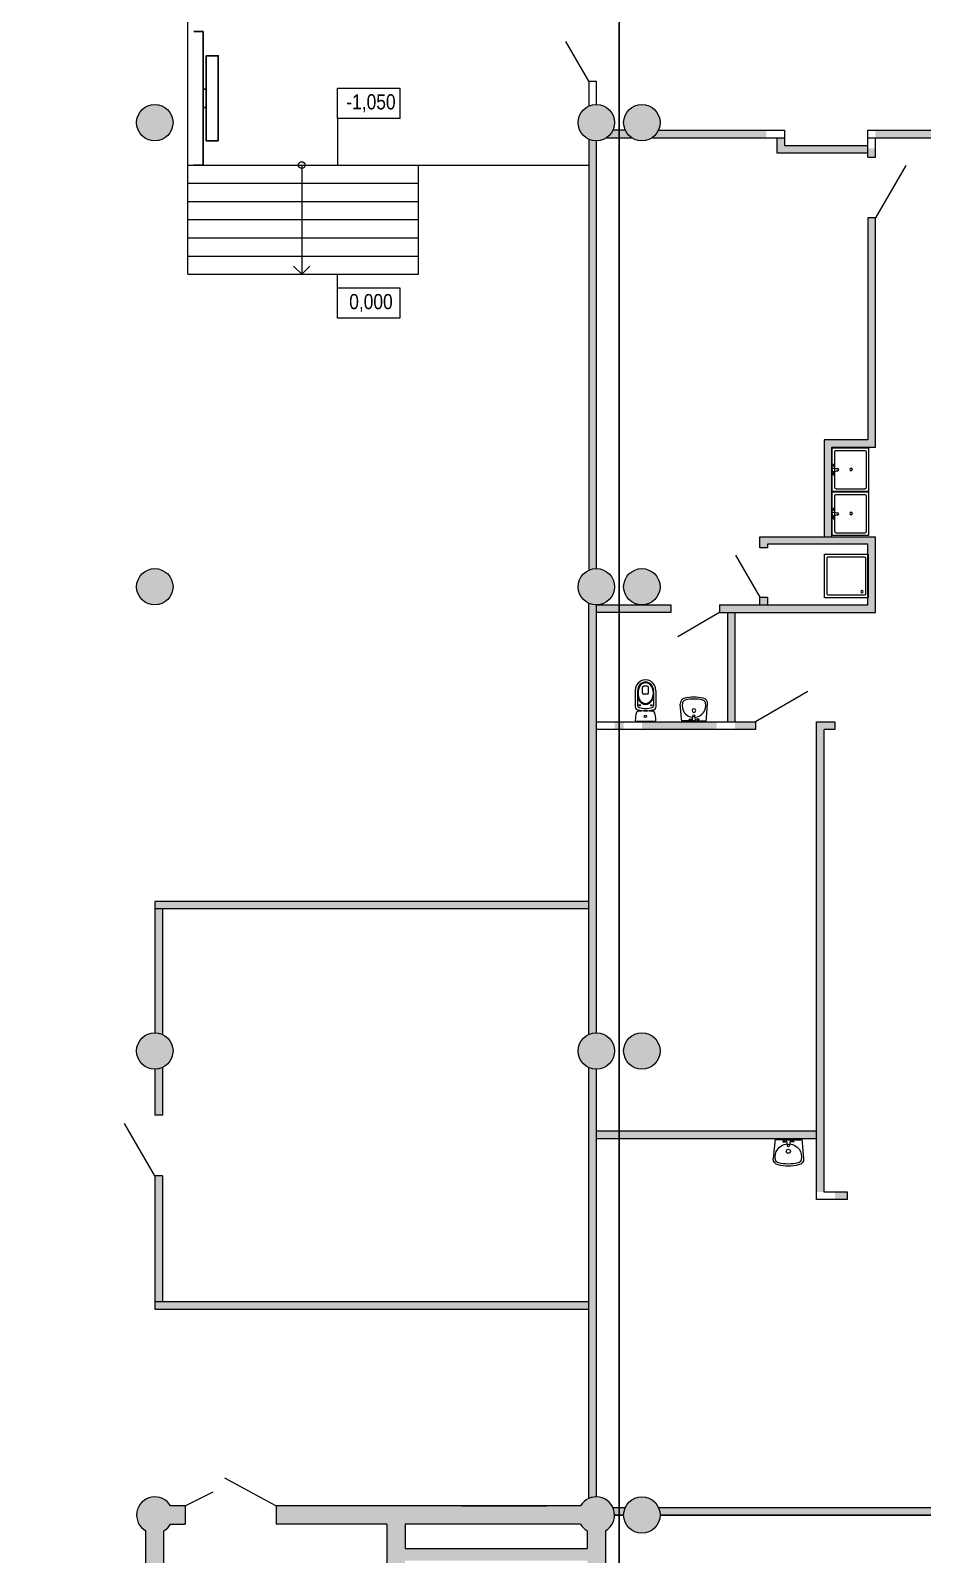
# Model space of a CAD drawing. Header units: millimetres. Extents: x 72919 to 485785, y -53256 to 338519.
# Drawn here: x 219787 to 234485, y 52425 to 77544 of the extents above; entities that cross this region are included whole.
import ezdxf

# ---------------------------------------------------------------- set-up
doc = ezdxf.new("R2010")
doc.units = ezdxf.units.MM
doc.linetypes.add('CONTI', pattern=[0])
for name, color, linetype, lineweight in [('door', 177, 'Continuous', 9), ('equipments', 137, 'CONTI', 20), ('h', 7, 'Continuous', 9), ('stairs', 4, 'Continuous', 5), ('wall', 5, 'Continuous', 40)]:
    doc.layers.add(name, color=color, linetype=linetype, lineweight=lineweight)
doc.styles.add('Шрифт надписей', font='ARIALN.TTF')

# ---------------------------------------------------------------- blocks, each defined once
blk = doc.blocks.new('ваааа')
at = {"layer": 'equipments'}
for p, q in [((-369642, -1782120), (-369672, -1782444)), ((-369201, -1782120), (-369642, -1782120)), ((-369621, -1782139), (-369642, -1782120)), ((-369450, -1782139), (-369621, -1782139)), ((-369518, -1782170), (-369493, -1782145)), ((-369518, -1782170), (-369468, -1782170)), ((-369468, -1782170), (-369493, -1782145)), ((-369450, -1782139), (-369450, -1782154)), ((-369421, -1782139), (-369450, -1782139)), ((-369450, -1782154), (-369439, -1782231)), ((-369421, -1782139), (-369393, -1782139)), ((-369393, -1782154), (-369402, -1782231)), ((-369393, -1782139), (-369221, -1782139)), ((-369393, -1782139), (-369393, -1782154)), ((-369378, -1782170), (-369353, -1782145)), ((-369328, -1782170), (-369378, -1782170)), ((-369328, -1782170), (-369353, -1782145)), ((-369221, -1782139), (-369201, -1782120)), ((-369201, -1782120), (-369171, -1782444))]:
    blk.add_line(p, q, dxfattribs=at)
blk.add_circle((-369421, -1782231), 18.6, dxfattribs=at)
for centre, radius, start, end in [((-369425, -1782416), 213, 94.8865, 193.5636), ((-369418, -1782416), 213, 346.4205, 84.8429), ((-369572, -1782453), 100, 174.8668, 259.4494), ((-369421, -1782326), 33.3, 89.9999, 269.9999), ((-369421, -1782326), 33.3, 269.9999, 89.9999), ((-369271, -1782453), 100, 280.5504, 5.133), ((-369568, -1782454), 65, 190.4709, 259.3154), ((-369421, -1781831), 740, 256.7936, 269.992), ((-369418, -1781846), 691, 256.4574, 269.7643), ((-369424, -1781846), 691, 270.2355, 283.5424), ((-369421, -1781831), 740, 270.0079, 283.2062), ((-369274, -1782454), 65, 280.6844, 349.5289)]:
    blk.add_arc(centre, radius, start, end, dxfattribs=at)
blk = doc.blocks.new('апепа')
at = {"layer": 'equipments'}
for p, q in [((-369239, -1785073), (-369239, -1785673)), ((-368519, -1785073), (-369239, -1785073)), ((-369197, -1785136), (-369197, -1785609)), ((-368583, -1785115), (-369175, -1785115)), ((-368976, -1785104), (-368950, -1785079)), ((-368976, -1785104), (-368925, -1785104)), ((-368925, -1785104), (-368950, -1785079)), ((-368907, -1785073), (-368907, -1785088)), ((-368879, -1785073), (-368907, -1785073)), ((-368907, -1785088), (-368897, -1785165)), ((-368879, -1785073), (-368851, -1785073)), ((-368851, -1785088), (-368860, -1785165)), ((-368851, -1785073), (-368851, -1785088)), ((-368835, -1785104), (-368810, -1785079)), ((-368785, -1785104), (-368835, -1785104)), ((-368785, -1785104), (-368810, -1785079)), ((-368561, -1785609), (-368561, -1785136)), ((-368519, -1785673), (-368519, -1785073)), ((-369239, -1785673), (-368519, -1785673)), ((-369175, -1785630), (-368583, -1785630))]:
    blk.add_line(p, q, dxfattribs=at)
for centre, radius in [((-368878, -1785165), 18.6), ((-368884, -1785383), 21.2)]:
    blk.add_circle(centre, radius, dxfattribs=at)
for centre, start, end in [((-369175, -1785136), 90.0001, 180.0001), ((-368583, -1785136), 0.0001, 90.0001), ((-369175, -1785609), 180.0001, 270.0001), ((-368583, -1785609), 270.0001, 0.0001)]:
    blk.add_arc(centre, 21.2, start, end, dxfattribs=at)
blk = doc.blocks.new('цукенгш')
at = {"layer": 'equipments'}
for p, q in [((-371910, -1780247), (-371910, -1780840)), ((-371295, -1780226), (-371888, -1780226)), ((-371274, -1780840), (-371274, -1780247)), ((-371888, -1780861), (-371295, -1780861))]:
    blk.add_line(p, q, dxfattribs=at)
blk.add_lwpolyline([(-371952, -1780184), (-371952, -1780904), (-371232, -1780904), (-371232, -1780184)], close=True, dxfattribs=at)
blk.add_circle((-371334, -1780802), 21.2, dxfattribs=at)
for centre, start, end in [((-371888, -1780247), 90.0001, 180.0001), ((-371295, -1780247), 0.0001, 90.0001), ((-371888, -1780840), 180.0001, 270.0001), ((-371295, -1780840), 270.0001, 0.0001)]:
    blk.add_arc(centre, 21.2, start, end, dxfattribs=at)
blk = doc.blocks.new('пренпее')
at = {"layer": 'equipments'}
for p, q in [((-370214, -1782523), (-370482, -1782523)), ((-370214, -1782561), (-370462, -1782561)), ((-370229, -1782571), (-370278, -1782571)), ((-370269, -1782724), (-370269, -1782664)), ((-370249, -1782644), (-370160, -1782644)), ((-370141, -1782724), (-370140, -1782664)), ((-370214, -1782864), (-370483, -1782864)), ((-370214, -1782827), (-370463, -1782826)), ((-370229, -1782817), (-370278, -1782817)), ((-370249, -1782744), (-370161, -1782744))]:
    blk.add_line(p, q, dxfattribs=at)
for centre, radius in [((-370635, -1782690), 20), ((-370453, -1782597), 10), ((-370454, -1782790), 10)]:
    blk.add_circle(centre, radius, dxfattribs=at)
for centre, radius, start, end in [((-373897, -1782689), 3177, 357.2325, 2.6453), ((-370703, -1782543), 20, 89.9389, 179.9389), ((-370721, -1783066), 543, 74.2418, 88.1438), ((-370577, -1782566), 23.8, 8.4054, 81.4725), ((-371863, -1782691), 1316, 354.2712, 5.6067), ((-370541, -1782564), 12.3, 173.1661, 332.2117), ((-369976, -1782694), 568, 167.4216, 192.454), ((-370482, -1782571), 47.9, 89.9389, 179.1236), ((-370097, -1782694), 408, 165.0277, 194.8502), ((-370462, -1782591), 30, 89.9389, 179.9389), ((-370249, -1782664), 20, 89.9389, 179.9389), ((-370160, -1782664), 20, 359.9389, 89.9389), ((-370704, -1782843), 20, 179.9389, 269.9389), ((-370720, -1782320), 543, 271.7341, 285.6361), ((-370577, -1782819), 23.8, 278.4054, 351.4725), ((-370542, -1782821), 12.2, 24.5514, 187.3037), ((-370483, -1782816), 47.9, 179.9389, 269.9389), ((-370463, -1782796), 30, 179.9389, 269.9389), ((-370249, -1782724), 20, 179.9389, 269.9389), ((-370161, -1782724), 20, 269.9389, 359.9389)]:
    blk.add_arc(centre, radius, start, end, dxfattribs=at)
for centre, major_axis, ratio, start_param, end_param in [((-370282, -1782694), (158, 0), 0.838996, 1.570796, 4.712389), ((-370278, -1782694), (146, 0), 0.838114, 1.570796, 4.712389), ((-370229, -1782694), (146, 0), 0.838114, 4.712389, 7.853982), ((-370214, -1782694), (180, 0), 0.945693, 4.712389, 7.853982), ((-370214, -1782694), (143, 0), 0.925942, -1.570796, 1.570796)]:
    blk.add_ellipse(centre, major_axis=major_axis, ratio=ratio, start_param=start_param, end_param=end_param, dxfattribs=at)

msp = doc.modelspace()

# ---------------------------------------------------------------- hatches: boundary and pattern name
at = {"ltscale": 500, "true_color": 0x000000}
h = msp.add_hatch(color=18, dxfattribs=at)
h.dxf.hatch_style = 1
edge = h.paths.add_edge_path()
edge.add_arc((221835.43379, 76024.99944), 300, 0, 360)
h = msp.add_hatch(color=18, dxfattribs=at)
h.dxf.hatch_style = 1
edge = h.paths.add_edge_path()
edge.add_arc((229110.43379, 76024.99944), 300, 0, 360)
h = msp.add_hatch(color=18, dxfattribs=at)
h.dxf.hatch_style = 1
edge = h.paths.add_edge_path()
edge.add_arc((229860.43379, 76024.99944), 300, 0, 360)
h = msp.add_hatch(color=18, dxfattribs=at)
h.dxf.hatch_style = 1
h.paths.add_polyline_path([(231909.67041, 75774.99944), (231909.67278, 75899.99944), (230133.15159, 75899.99944, -0.1397327691), (230026.26502, 75774.99944)])
h.paths.add_polyline_path([(232209.67278, 75649.99944), (232209.67278, 75774.99944), (232084.67278, 75774.99944), (232084.67278, 75524.99944), (233584.6723, 75524.99944), (233584.6723, 75649.99944)])
h.paths.add_polyline_path([(233584.6723, 75455.35716), (233709.6723, 75455.35716), (233709.6723, 75599.99708), (233584.6723, 75599.99944)])
h.paths.add_polyline_path([(235075.43379, 75774.99944), (235075.43379, 75899.99944), (233709.60396, 75899.99944), (233709.60396, 75774.99944)])
h.paths.add_polyline_path([(236969.60255, 75774.99944, -0.1397327691), (236862.71598, 75899.99944), (236585.43379, 75899.99944), (236585.43379, 75774.99944)])
h.paths.add_polyline_path([(229485.43379, 75899.99944), (229383.15159, 75899.99944, -0.1397327691), (229276.26502, 75774.99944), (229485.43379, 75774.99944)])
h.paths.add_polyline_path([(229694.60255, 75774.99944, -0.1397327691), (229587.71598, 75899.99944), (229485.43379, 75899.99944), (229485.43379, 75774.99944)])
h = msp.add_hatch(color=18, dxfattribs=at)
h.dxf.hatch_style = 1
h.paths.add_polyline_path([(229110.43379, 75724.99944, -0.1078574124), (228985.43574, 75752.28074), (228985.43574, 72349.99944), (229110.43379, 72349.99708)])
h.paths.add_polyline_path([(229110.43379, 72349.99708), (228985.43574, 72349.99944), (228985.43574, 68647.71814, -0.1078574124), (229110.43379, 68674.99944)])
h = msp.add_hatch(color=18, dxfattribs=at)
h.dxf.hatch_style = 1
h.paths.add_polyline_path([(232864.67851, 69200.19101), (232864.67851, 70799.8593), (233584.6723, 70799.86058), (233584.6723, 74455.35716), (233709.6723, 74455.35716), (233709.60396, 70674.85717), (232989.67716, 70674.85717), (232989.65141, 69200.19101)])
h = msp.add_hatch(color=18, dxfattribs=at)
h.dxf.hatch_style = 1
h.paths.add_polyline_path([(231731.10366, 66149.99944), (231395.32669, 66149.99944), (231395.32433, 66024.99944), (231731.10366, 66024.99944)])
h.paths.add_polyline_path([(231095.32669, 66149.99944), (230917.1255, 66149.99944), (230917.12544, 66149.99877), (230520.6278, 66149.99944), (229860.4377, 66149.99944), (229860.43533, 66025.0678), (229860.43533, 66024.99944), (231095.32433, 66024.99944)])
h.paths.add_polyline_path([(229560.4377, 66149.99944), (229485.43379, 66149.99944), (229485.43379, 66024.99944), (229560.43533, 66024.99944)])
h.paths.add_polyline_path([(229485.43379, 66149.99944), (229410.4377, 66149.99944), (229410.43533, 66024.99944), (229485.43379, 66024.99944)])
h.paths.add_polyline_path([(231395.32669, 67950.19101), (231270.32669, 67950.19101), (231270.32669, 66149.99944), (231395.32669, 66149.99944)])
h.paths.add_polyline_path([(233709.6723, 68374.99944), (233584.6723, 68374.99944), (233584.6723, 68075.19101), (231140.32669, 68075.19101), (231140.32669, 67950.19101), (233709.6723, 67950.19101)])
h.paths.add_polyline_path([(231930.01109, 68205.19101), (231805.01109, 68205.19101), (231805.01109, 68075.19101), (231930.01109, 68075.19101)], flags=17)
h.paths.add_polyline_path([(233709.6723, 69200.19101), (231805.01109, 69200.19101), (231805.01109, 69015.19101), (231930.01109, 69015.19101), (231930.01109, 69075.19101), (233584.6723, 69075.19101), (233584.6723, 68374.99944), (233709.6723, 68374.99944)])
h.paths.add_polyline_path([(230340.32669, 68075.19101), (229871.15309, 68075.19101, -0.0089348914), (229860.43379, 68074.99944), (229860.43379, 67950.19101), (230340.32669, 67950.19101)])
h.paths.add_polyline_path([(229860.43379, 68074.99944, -0.0089348914), (229849.71448, 68075.19101), (229485.43379, 68075.19101), (229485.43379, 67950.19101), (229860.43379, 67950.19101)])
h.paths.add_polyline_path([(229485.43379, 68075.19101), (229121.15309, 68075.19101, -0.0089332611), (229110.43574, 68074.99944), (229110.43574, 67950.19101), (229485.43379, 67950.19101)])
h = msp.add_hatch(color=18, dxfattribs=at)
h.dxf.hatch_style = 1
edge = h.paths.add_edge_path()
edge.add_arc((221835.43379, 68374.99944), 300, 0, 360)
h = msp.add_hatch(color=18, dxfattribs=at)
h.dxf.hatch_style = 1
edge = h.paths.add_edge_path()
edge.add_arc((229110.43379, 68374.99944), 300, 0, 360)
h = msp.add_hatch(color=18, dxfattribs=at)
h.dxf.hatch_style = 1
edge = h.paths.add_edge_path()
edge.add_arc((229860.43379, 68374.99944), 300, 0, 360)
h = msp.add_hatch(color=18, dxfattribs=at)
h.dxf.hatch_style = 1
h.paths.add_polyline_path([(229110.43379, 68074.99944, -0.1078574124), (228985.43574, 68102.28074), (228985.43574, 63189.90421), (228985.43574, 60997.71814, -0.1078574124), (229110.43379, 61024.99944)])
h.paths.add_polyline_path([(229110.43379, 60424.99944, -0.1078574124), (228985.43574, 60452.28074), (228985.43574, 56469.90782), (228985.43574, 53347.71814, -0.1078574124), (229110.43379, 53374.99944)])
h = msp.add_hatch(color=18, dxfattribs=at)
h.dxf.hatch_style = 1
h.paths.add_polyline_path([(236839.30813, 58399.32639), (235340.43379, 58399.32639), (235340.43142, 58274.32639), (236839.30813, 58274.32639)])
h.paths.add_polyline_path([(235040.43379, 58399.32639), (234760.08277, 58399.32639), (234760.08277, 58274.32639), (235040.43142, 58274.32639)])
h.paths.add_polyline_path([(233250.08548, 58399.32639), (233040.43379, 58399.32639), (233040.43142, 58274.32639), (233250.08548, 58274.32639)])
h.paths.add_polyline_path([(232865.43379, 59849.99708), (232740.43379, 59849.99944), (232740.43379, 58399.25806), (232865.43379, 58399.25806)])
h.paths.add_polyline_path([(232740.43379, 59400.32639), (231585.43574, 59400.32639), (231585.43337, 59275.32639), (232054.41022, 59275.32639), (232054.59539, 59277.32602), (232495.14832, 59277.32677), (232740.43379, 59275.32639)])
h.paths.add_polyline_path([(231585.43574, 59400.32639), (229860.43379, 59400.32639), (229860.43379, 59275.32639), (231585.43337, 59275.32639)])
h.paths.add_polyline_path([(229485.43379, 59400.32639), (229110.43379, 59400.32639), (229110.43379, 59275.32639), (229485.43379, 59275.32639)])
h.paths.add_polyline_path([(229860.43379, 59400.32639), (229485.43379, 59400.32639), (229485.43379, 59275.32639), (229860.43379, 59275.32639)])
h.paths.add_polyline_path([(232865.43379, 60724.99944), (232740.43379, 60724.99944), (232740.43379, 59849.99944), (232865.43379, 59849.99708)])
h.paths.add_polyline_path([(232865.43379, 66024.99944), (233040.43379, 66025.00086), (233040.43379, 66150.00086), (232740.43379, 66149.99944), (232740.43379, 60724.99944), (232865.43379, 60724.99944)])
h = msp.add_hatch(color=18, dxfattribs=at)
h.dxf.hatch_style = 1
h.paths.add_polyline_path([(229110.43379, 56294.90546), (228985.43574, 56294.90782), (228985.43574, 53347.71814, -0.1078574124), (229110.43379, 53374.99944)])
h.paths.add_polyline_path([(228985.4329, 56594.90782), (225560.43476, 56594.90782), (225560.4324, 56469.90782), (228985.4329, 56469.90782)])
h.paths.add_polyline_path([(225560.43476, 56594.90782), (221835.43379, 56594.90782), (221835.43379, 56469.90782), (225560.4324, 56469.90782)])
h.paths.add_polyline_path([(221960.43379, 58664.65046), (221835.43379, 58664.65046), (221835.43379, 56594.90782), (221960.43379, 56594.90782)])
h.paths.add_polyline_path([(221960.43379, 60452.28164, -0.1078592265), (221835.43379, 60424.99944), (221835.43379, 59664.65046), (221960.43379, 59664.65046)])
h.paths.add_polyline_path([(221960.43531, 63064.90421), (221835.43531, 63064.90421), (221835.43531, 61024.99944, -0.1078593548), (221960.43531, 60997.71655)])
h.paths.add_polyline_path([(228985.43574, 63189.90421), (221835.43531, 63189.90421), (221835.43531, 63064.90421), (228985.43574, 63064.90421)])
h = msp.add_hatch(color=18, dxfattribs=at)
h.dxf.hatch_style = 1
edge = h.paths.add_edge_path()
edge.add_arc((221835.43379, 60724.99944), 300, 0, 360)
h = msp.add_hatch(color=18, dxfattribs=at)
h.dxf.hatch_style = 1
edge = h.paths.add_edge_path()
edge.add_arc((229110.43379, 60724.99944), 300, 0, 360)
h = msp.add_hatch(color=18, dxfattribs=at)
h.dxf.hatch_style = 1
edge = h.paths.add_edge_path()
edge.add_arc((229860.43379, 60724.99944), 300, 0, 360)
h = msp.add_hatch(color=18, dxfattribs=at)
h.dxf.hatch_style = 1
edge = h.paths.add_edge_path()
edge.add_line((223835.43379, 53224.90421), (223835.43379, 52924.90421))
edge.add_line((223835.43379, 52924.90421), (225660.43379, 52924.90421))
edge.add_line((225660.43379, 52924.90421), (225660.43379, 51619.90421))
edge.add_line((225660.43379, 51619.90421), (225960.43379, 51619.90421))
edge.add_line((225960.43379, 51619.90421), (225960.43379, 52324.90421))
edge.add_line((225960.43379, 52324.90421), (228960.43379, 52324.90421))
edge.add_line((228960.43379, 52324.90421), (228960.43379, 49924.90421))
edge.add_line((228960.43379, 49924.90421), (225960.43379, 49924.90421))
edge.add_line((225960.43379, 49924.90421), (225960.43379, 50239.90421))
edge.add_line((225960.43379, 50239.90421), (225660.43379, 50239.90421))
edge.add_line((225660.43379, 50239.90421), (225660.43379, 49924.90421))
edge.add_line((225660.43379, 49924.90421), (221985.43379, 49924.90421))
edge.add_line((221985.43379, 49924.90421), (221985.43379, 52815.09659))
edge.add_arc((221835.43379, 53074.90421), 300, 300, 330)
edge.add_line((222095.24141, 52924.90421), (222335.43379, 52924.90421))
edge.add_line((222335.43379, 52924.90421), (222335.43379, 53224.90421))
edge.add_line((222335.43379, 53224.90421), (222095.24141, 53224.90421))
edge.add_arc((221835.43379, 53074.90421), 300, 30, 240)
edge.add_line((221685.43379, 52815.09659), (221685.43379, 46005.85171))
edge.add_arc((221835.43379, 45424.90421), 600, 75.522487814, 104.477512186, ccw=False)
edge.add_line((221985.43379, 46005.85171), (221985.43379, 49624.90421))
edge.add_line((221985.43379, 49624.90421), (228960.43379, 49624.90421))
edge.add_line((228960.43379, 49624.90421), (228960.43379, 45684.71183))
edge.add_arc((229110.43379, 45424.90421), 300, 120, 150)
edge.add_line((228850.62616, 45574.90421), (228310.43379, 45574.90421))
edge.add_line((228310.43379, 45574.90421), (228310.43379, 45274.90421))
edge.add_line((228310.43379, 45274.90421), (228850.62616, 45274.90421))
edge.add_arc((229110.43379, 45424.90421), 300, 210, 420)
edge.add_line((229260.43379, 45684.71183), (229260.43379, 52815.09659))
edge.add_arc((229110.43379, 53074.90421), 300, 300, 600)
edge.add_line((228960.43379, 52815.09659), (228960.43379, 52524.90421))
edge.add_line((228960.43379, 52524.90421), (225960.43379, 52524.90421))
edge.add_line((225960.43379, 52524.90421), (225960.43379, 52924.90421))
edge.add_line((225960.43379, 52924.90421), (228850.62616, 52924.90421))
edge.add_arc((229110.43379, 53074.90421), 300, 150, 209.999999999, ccw=False)
edge.add_line((228850.62616, 53224.90421), (223835.43379, 53224.90421))
h = msp.add_hatch(color=18, dxfattribs=at)
h.dxf.hatch_style = 1
edge = h.paths.add_edge_path()
edge.add_arc((229860.43379, 53074.99944), 300, 0, 360)
h = msp.add_hatch(color=18, dxfattribs=at)
h.dxf.hatch_style = 1
h.paths.add_polyline_path([(236862.74323, 53200.05888), (230133.10989, 53200.09037, -0.1078670092), (230160.43377, 53075.09024), (236835.43379, 53075.05901, -0.1078641341)])
h.paths.add_polyline_path([(238225.77078, 53149.99944), (237425.90754, 53149.99944, -0.0632542239), (237435.43379, 53074.99944), (238225.77078, 53074.99944)])
h.paths.add_polyline_path([(238225.77078, 53074.99944), (237435.43379, 53074.99944, -0.0418864904), (237431.23777, 53024.99944), (238225.77078, 53024.99944)])
h.paths.add_polyline_path([(229587.34786, 53199.19315), (229485.43379, 53199.19315), (229485.43379, 53074.99944), (229560.43379, 53074.99944, -0.1071120644)])
h.paths.add_polyline_path([(229485.43379, 53199.19315), (229383.51971, 53199.19315, -0.1071120644), (229410.43379, 53074.99944), (229485.43379, 53074.99944)])

# ---------------------------------------------------------------- linework, layer by layer
at = {"color": 18, "ltscale": 500, "true_color": 0x000000}
for points in [[(415650.43379, 180914.99944, 0.4142135624), (336810.43379, 259754.99944), (221610.43379, 259754.99944, 0.4142135624), (142770.43379, 180914.99944), (142770.43379, 104414.99944, 0.4142135624), (221610.43379, 25574.99944), (336810.43379, 25574.99944, 0.4142135624), (415650.43379, 104414.99944)], [(414950.43379, 180914.99944, 0.4142135624), (336810.43379, 259054.99944), (221610.43379, 259054.99944, 0.4142135624), (143470.43379, 180914.99944), (143470.43379, 104414.99944, 0.4142135624), (221610.43379, 26274.99944), (336810.43379, 26274.99944, 0.4142135624), (414950.43379, 104414.99944)]]:
    msp.add_lwpolyline(points, format="xyb", close=True, dxfattribs=at)
for points in [[(229485.43379, 98177.18863), (229485.43379, 24530.8122)], [(229485.43379, 98177.18863), (229485.43379, 24530.8122)], [(222480.58422, 75326.3806), (222630.58422, 75326.38089), (222630.58104, 77526.38089), (222480.58422, 77526.38089)], [(222680.58263, 77126.38089), (222880.58263, 77126.38089), (222880.58263, 75726.38089), (222680.58263, 75726.38089), (222680.58263, 77126.38089)], [(222630.58241, 76576.38089), (222680.58241, 76576.38097)], [(222630.58241, 76575.40009), (222680.58241, 76575.40016)], [(222630.58284, 76275.40009), (222680.58284, 76275.40016)], [(222630.58285, 76276.38089), (222680.58285, 76276.38097)], [(226895.469, 53224.90421), (228295.469, 53224.90421)]]:
    msp.add_lwpolyline(points, dxfattribs=at)
at = {"layer": 'door', "linetype": 'ByBlock', "ltscale": 100}
for p, q in [((228985.43574, 76711.52816), (228610.43574, 77361.04721)), ((234209.6723, 75321.38256), (233709.6723, 74455.35716)), ((231403.01109, 68898.01133), (231805.01109, 68205.19101)), ((231140.32669, 67950.25519), (230452.50637, 67549.25519)), ((232597.12907, 66649.99944), (231731.10366, 66149.99944)), ((221835.43379, 58664.65046), (221335.43379, 59530.67586))]:
    msp.add_line(p, q, dxfattribs=at)
at = {"layer": 'door', "ltscale": 100}
for p, q in [((222983.0805, 53688.88264), (223835.43379, 53224.90436)), ((222335.43379, 53224.90421), (222796.15117, 53455.48291))]:
    msp.add_line(p, q, dxfattribs=at)
at = {"layer": 'h'}
for points in [[(224847.08284, 76595.40254), (225870.49386, 76595.40254), (225870.49386, 76095.40254), (224847.08284, 76095.40254)], [(224847.08284, 73302.04306), (225870.49386, 73302.04306), (225870.49386, 72802.04306), (224847.08284, 72802.04306)]]:
    msp.add_lwpolyline(points, close=True, dxfattribs=at)
at = {"layer": 'h', "ltscale": 0.007407}
for points in [[(224847.08284, 76095.40254), (224847.08395, 75326.38417)], [(224847.08284, 73302.04306), (224847.08261, 73526.38313)]]:
    msp.add_lwpolyline(points, dxfattribs=at)
at = {"layer": 'stairs', "color": 4, "ltscale": 100}
for p, q in [((222380.58422, 73526.38058), (222380.58422, 78629.99944)), ((222380.58422, 75326.3806), (228985.43574, 75326.39016)), ((222380.58434, 75326.3806), (226180.60401, 75326.38448)), ((224255.59482, 75326.38303), (224255.59586, 73526.38303)), ((226180.60649, 73526.38407), (226180.60388, 75326.38407)), ((222380.58465, 75026.3806), (226180.60432, 75026.38448)), ((222380.58508, 74726.3806), (226180.60475, 74726.38448)), ((222380.58552, 74426.3806), (226180.60518, 74426.38448)), ((222380.58595, 74126.3806), (226180.60562, 74126.38448)), ((222380.58422, 73826.3806), (226180.60605, 73826.38448)), ((222380.58422, 73526.38058), (226180.60649, 73526.38451))]:
    msp.add_line(p, q, dxfattribs=at)
msp.add_circle((224255.59482, 75326.38303), 54.53058, dxfattribs=at)
at = {"layer": 'wall', "color": 18, "lineweight": 18, "ltscale": 0.007407, "true_color": 0x000000}
for p, q in [((228985.43574, 76711.52816), (229110.43379, 76711.52816)), ((229110.43379, 76711.52816), (229110.43379, 76323.99807)), ((229587.71598, 75899.99944), (229383.15159, 75899.99944)), ((230133.15159, 75899.99944), (232209.67278, 75899.99944)), ((232209.67278, 75899.99944), (232209.67278, 75649.99944)), ((233584.6723, 75649.99944), (233584.6723, 75899.99944)), ((233584.6723, 75899.99944), (235075.43379, 75899.99944)), ((228985.43574, 75752.28074), (228985.43574, 68647.71814)), ((229110.43574, 75728.58973), (229110.43574, 68675.99944)), ((229276.26502, 75774.99944), (229694.60255, 75774.99944)), ((230026.26502, 75774.99944), (232209.67278, 75774.99944)), ((232084.67278, 75774.99944), (232084.67278, 75524.99944)), ((232209.67278, 75649.99944), (233584.6723, 75649.99944)), ((233584.6723, 75774.99944), (235075.43379, 75774.99944)), ((233709.6723, 75455.35716), (233709.6723, 75774.99944)), ((232084.67278, 75524.99944), (233584.6723, 75524.99944)), ((233584.6723, 75455.35716), (233709.6723, 75455.35716)), ((233709.6723, 74455.35716), (233584.6723, 74455.35716)), ((233584.6723, 74455.35716), (233584.6723, 70799.86058)), ((233709.6723, 70674.85717), (233709.6723, 74455.35716)), ((224255.59586, 73526.38303), (224119.64038, 73662.33891)), ((224255.59586, 73526.38303), (224391.55174, 73662.33851)), ((233584.6723, 70799.86058), (232864.67851, 70799.8593)), ((232864.67851, 70799.8593), (232864.67851, 69200.19101)), ((232989.65141, 69200.19101), (232989.67716, 70674.85717)), ((232989.67716, 70674.85717), (233709.67963, 70674.85717)), ((231805.01109, 69015.19101), (231805.01109, 69200.19101)), ((231805.01109, 69200.19101), (233709.6723, 69200.19101)), ((233709.6723, 67950.19101), (233709.6723, 69200.19101)), ((231930.01109, 69015.19101), (231805.01109, 69015.19101)), ((233584.6723, 69075.19101), (231930.01109, 69075.19101)), ((231930.01109, 69075.19101), (231930.01109, 69015.19101)), ((233584.6723, 68075.19101), (233584.6723, 69075.19101)), ((229110.43379, 68075.19101), (230340.32669, 68075.19101)), ((230340.32669, 68075.19101), (230340.32669, 67950.19101)), ((231140.32669, 68075.19101), (233584.6723, 68075.19101)), ((231140.32669, 68075.19101), (231140.32669, 67950.19101)), ((231805.01109, 68075.19101), (231805.01109, 68205.19101)), ((231805.01109, 68205.19101), (231930.01109, 68205.19101)), ((231930.01109, 68205.19101), (231930.01109, 68075.19101)), ((230340.32669, 67950.19101), (229110.43379, 67950.19101)), ((231140.32669, 67950.19101), (233709.6723, 67950.19101)), ((231270.32669, 67950.19101), (231270.32669, 66149.99944)), ((231395.32669, 66149.99944), (231395.32669, 67950.19101)), ((229110.43379, 66149.99944), (231731.10366, 66149.99944)), ((231731.10366, 66149.99944), (231731.10366, 66024.99944)), ((232740.43379, 66149.99944), (233040.43379, 66150.00086)), ((232740.43379, 58274.32639), (232740.43379, 66149.99944)), ((233040.43379, 66150.00086), (233040.43379, 66025.00086)), ((231731.10366, 66024.99944), (229110.43379, 66024.99944)), ((233040.43379, 66025.00086), (232865.43379, 66024.99944)), ((232865.43379, 58399.32639), (232865.43379, 66024.99944)), ((228985.43574, 63189.90421), (221835.43531, 63189.90421)), ((221835.43531, 63189.90421), (221835.43531, 61024.99944)), ((228985.43574, 63064.90421), (221835.43531, 63064.90421)), ((221960.43531, 63064.90421), (221960.43531, 60997.59502)), ((229110.43379, 60425.79422), (229110.43379, 53374.00626)), ((221960.43531, 59664.65046), (221835.43379, 59664.65046)), ((232740.43379, 59400.32639), (229110.43379, 59400.32639)), ((232740.43379, 59275.32639), (229110.43379, 59275.32639)), ((221960.43531, 58664.65046), (221835.43379, 58664.65046)), ((221835.43379, 58664.65046), (221835.43379, 56469.90782)), ((221960.43379, 58664.65046), (221960.43379, 56594.90782)), ((233250.08548, 58399.32639), (232865.43379, 58399.32639)), ((233250.08548, 58274.32639), (233250.08548, 58399.32639)), ((233250.08548, 58274.32639), (232740.43379, 58274.32639)), ((221835.43379, 56594.90782), (228985.43574, 56594.90782)), ((221835.43379, 56469.90782), (228985.43574, 56469.90782)), ((222335.43379, 53224.90421), (222095.24141, 53224.90421)), ((228850.57121, 53224.90421), (223835.43379, 53224.90421)), ((229383.47638, 53199.19315), (229587.34786, 53199.19315)), ((229560.43386, 53074.19315), (229410.43294, 53074.19315)), ((229410.43294, 53074.19315), (229560.43487, 53074.19315)), ((230133.10989, 53200.09037), (236862.74323, 53200.05888)), ((230160.43377, 53075.09024), (236835.43379, 53075.05901)), ((236835.43379, 53074.97581), (230160.43379, 53075.00705)), ((221685.43379, 46005.85171), (221685.43379, 52815.09659)), ((222095.24141, 52924.90421), (222335.43379, 52924.90421)), ((225660.43379, 52924.90421), (223835.43379, 52924.90421)), ((225660.43379, 52924.90421), (225660.43379, 51619.90421)), ((228850.62616, 52924.90421), (225960.43379, 52924.90421)), ((225960.43379, 52924.90421), (225960.43379, 52524.90421)), ((228960.43379, 52815.09659), (228960.43379, 52524.90421)), ((229260.43379, 52815.19182), (229260.43379, 45684.71183)), ((225960.43379, 52524.90421), (228960.43379, 52524.90421))]:
    msp.add_line(p, q, dxfattribs=at)
for points in [[(228985.43574, 76711.52816), (228985.43574, 76297.71814)], [(233584.6723, 75455.35716), (233584.6723, 75649.99944)], [(228985.43574, 63189.90421), (228985.43574, 68102.28074)], [(229110.43574, 68075.99944), (229110.43574, 61024.39379)], [(228985.43574, 60997.71814), (228985.43574, 63189.90421)], [(221835.43379, 60424.99944), (221835.43379, 59664.65046)], [(221960.43379, 60452.17742), (221960.43379, 59664.65046)], [(228985.43574, 56469.90782), (228985.43574, 60452.28074)], [(228985.43574, 53347.62291), (228985.43574, 56469.90782)], [(222335.43379, 53224.90421), (222335.43379, 52924.90421)], [(223835.43406, 53224.90421), (223835.43406, 52924.90421)], [(221985.43379, 49924.90421), (221985.43379, 52815.09659)]]:
    msp.add_lwpolyline(points, dxfattribs=at)
for centre in [(221835.43379, 76024.99944), (229110.43379, 76024.99944), (229860.43379, 76024.99944), (221835.43379, 68374.99944), (229110.43379, 68374.99944), (229860.43379, 68374.99944), (221835.43379, 60724.99944), (229110.43379, 60724.99944), (229860.43379, 60724.99944), (229860.43379, 53074.99944)]:
    msp.add_circle(centre, 300, dxfattribs=at)
for centre, start, end in [((221835.43379, 53074.90421), 29.999999985, 240), ((229110.43379, 53074.99944), 300, 150.020999462), ((221835.43379, 53074.90421), 300, 330.000000015), ((229110.43379, 53074.90421), 209.999999985, 240)]:
    msp.add_arc(centre, 300, start, end, dxfattribs=at)

# ---------------------------------------------------------------- block references
at = {"layer": 'equipments', "xscale": -1, "rotation": 90}
for name, p in [('апепа', (-1552075.46034, -298574.16548)), ('апепа', (-1552075.46034, -299300.31994)), ('цукенгш', (-1547314.17063, -303039.41719))]:
    msp.add_blockref(name, p, dxfattribs=at)
at = {"layer": 'equipments', "rotation": 90.00000000000001}
msp.add_blockref('пренпее', (-1552772.073, 436875.78944), dxfattribs=at)
at = {"layer": 'equipments', "xscale": 0.9, "yscale": 0.9, "zscale": 0.9, "rotation": 180}
msp.add_blockref('ваааа', (-101760.3185, -1537758.11384), dxfattribs=at)
at = {"layer": 'equipments', "xscale": -1}
msp.add_blockref('ваааа', (-137146.45605, 1841397.45189), dxfattribs=at)

# ---------------------------------------------------------------- texts
at = {"layer": 'h', "char_height": 250, "attachment_point": 5, "style": 'Шрифт надписей'}
for s, insert in [('-1,050', (225397.08284, 76345.40254)), ('0,000', (225397.08284, 73052.04306))]:
    msp.add_mtext_dynamic_manual_height_columns(s, width=5.8397345, gutter_width=50, heights=[0], dxfattribs=dict(at, insert=insert))

doc.saveas('drawing.dxf')
